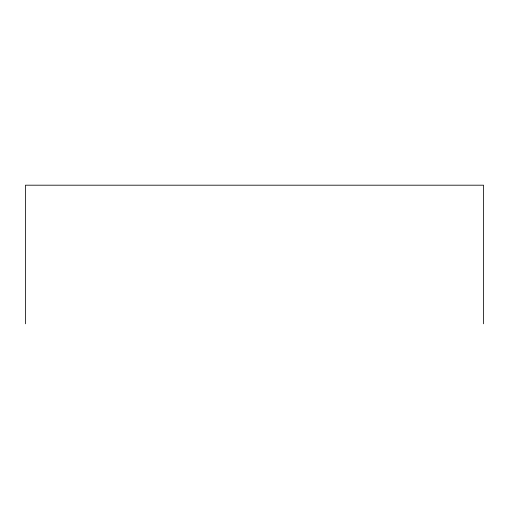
<?xml version="1.0" encoding="UTF-8"?>
<svg xmlns="http://www.w3.org/2000/svg" width="509" height="509" viewBox="0 0 509 509"><rect width="100%" height="100%" fill="white"/><g stroke="black" fill="none" stroke-linecap="round" stroke-linejoin="round"><path stroke-width="0.76" d="M483.55 323.807L483.55 185.193L25.45 185.193L25.45 323.807"/></g></svg>
